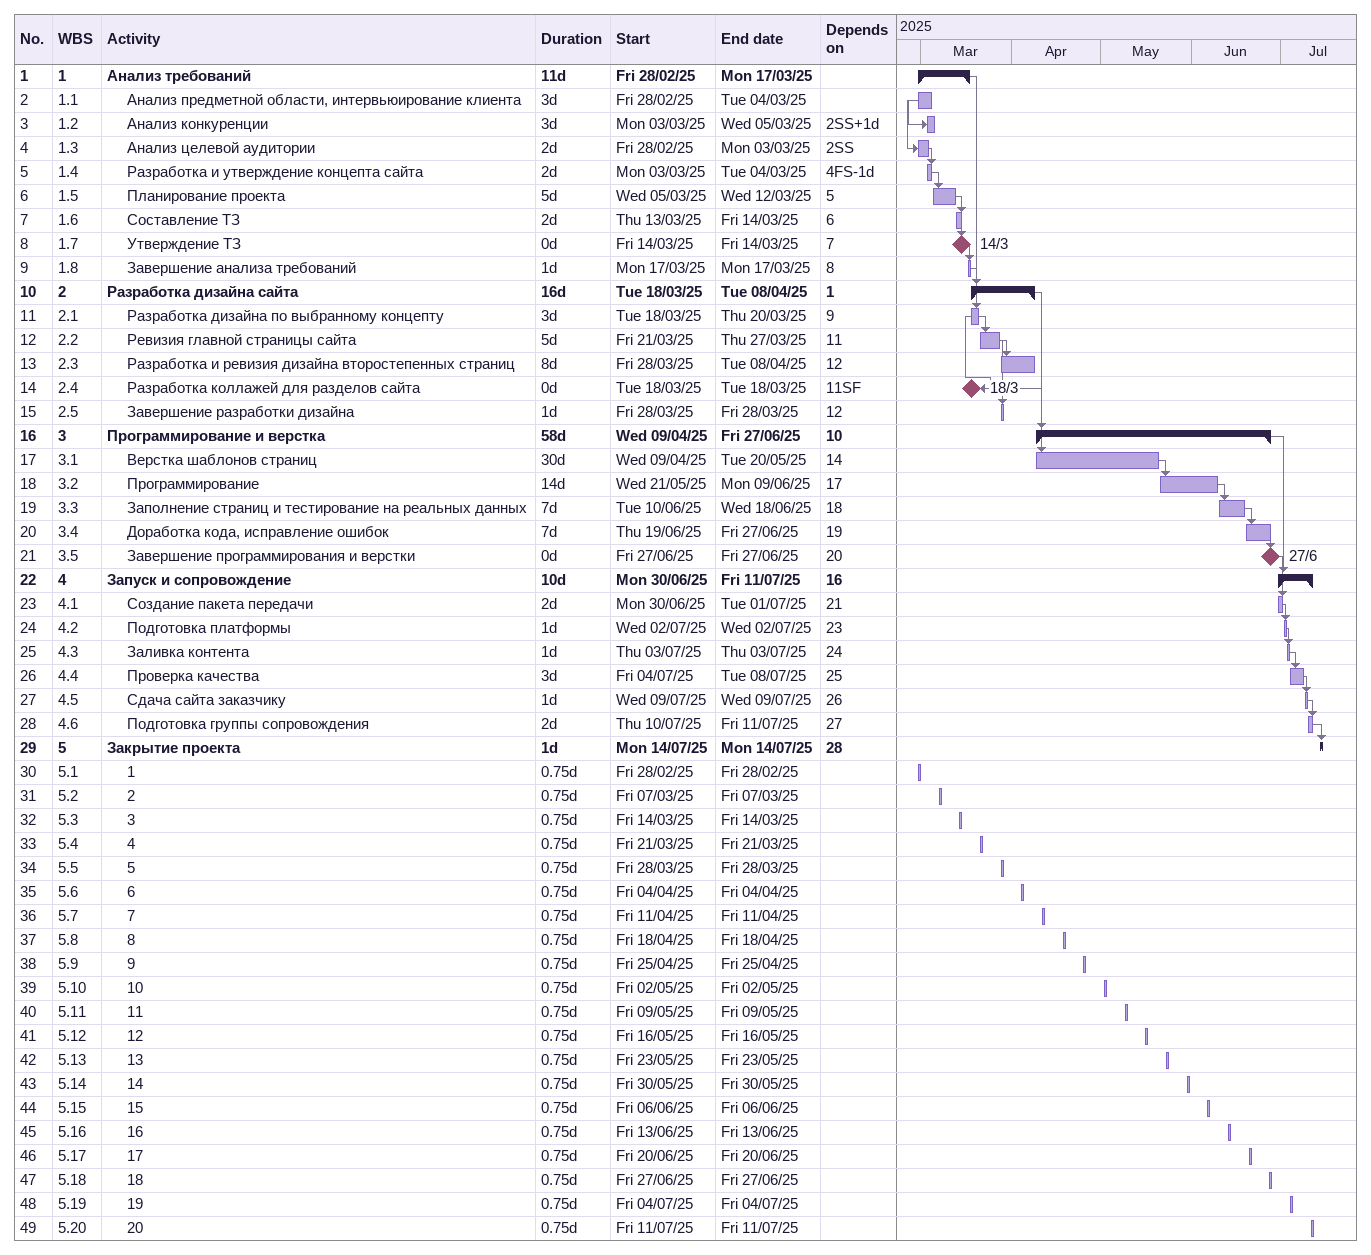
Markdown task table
| ID | WBS | Task | Duration | Start | Finish | Predecessors |
|---|---|---|---|---|---|---|
| 1 | 1 | **Анализ требований** | 11d | 2025-02-28 | 2025-03-17 |  |
| 2 | 1.1 | Анализ предметной области, интервьюирование клиента | 3d | 2025-02-28 | 2025-03-04 |  |
| 3 | 1.2 | Анализ конкуренции | 3d | 2025-03-03 | 2025-03-05 | 2SS+1d |
| 4 | 1.3 | Анализ целевой аудитории | 2d | 2025-02-28 | 2025-03-03 | 2SS |
| 5 | 1.4 | Разработка и утверждение концепта сайта | 2d | 2025-03-03 | 2025-03-04 | 4FS-1d |
| 6 | 1.5 | Планирование проекта | 5d | 2025-03-05 | 2025-03-12 | 5 |
| 7 | 1.6 | Составление ТЗ | 2d | 2025-03-13 | 2025-03-14 | 6 |
| 8 | 1.7 | Утверждение ТЗ | 0d | 2025-03-14 | 2025-03-14 | 7 |
| 9 | 1.8 | Завершение анализа требований | 1d | 2025-03-17 | 2025-03-17 | 8 |
| 10 | 2 | **Разработка дизайна сайта** | 16d | 2025-03-18 | 2025-04-08 | 1 |
| 11 | 2.1 | Разработка дизайна по выбранному концепту | 3d | 2025-03-18 | 2025-03-20 | 9 |
| 12 | 2.2 | Ревизия главной страницы сайта | 5d | 2025-03-21 | 2025-03-27 | 11 |
| 13 | 2.3 | Разработка и ревизия дизайна второстепенных страниц | 8d | 2025-03-28 | 2025-04-08 | 12 |
| 14 | 2.4 | Разработка коллажей для разделов сайта | 0d | 2025-03-18 | 2025-03-18 | 11SF |
| 15 | 2.5 | Завершение разработки дизайна | 1d | 2025-03-28 | 2025-03-28 | 12 |
| 16 | 3 | **Программирование и верстка** | 58d | 2025-04-09 | 2025-06-27 | 10 |
| 17 | 3.1 | Верстка шаблонов страниц | 30d | 2025-04-09 | 2025-05-20 | 14 |
| 18 | 3.2 | Программирование | 14d | 2025-05-21 | 2025-06-09 | 17 |
| 19 | 3.3 | Заполнение страниц и тестирование на реальных данных | 7d | 2025-06-10 | 2025-06-18 | 18 |
| 20 | 3.4 | Доработка кода, исправление ошибок | 7d | 2025-06-19 | 2025-06-27 | 19 |
| 21 | 3.5 | Завершение программирования и верстки | 0d | 2025-06-27 | 2025-06-27 | 20 |
| 22 | 4 | **Запуск и сопровождение** | 10d | 2025-06-30 | 2025-07-11 | 16 |
| 23 | 4.1 | Создание пакета передачи | 2d | 2025-06-30 | 2025-07-01 | 21 |
| 24 | 4.2 | Подготовка платформы | 1d | 2025-07-02 | 2025-07-02 | 23 |
| 25 | 4.3 | Заливка контента | 1d | 2025-07-03 | 2025-07-03 | 24 |
| 26 | 4.4 | Проверка качества | 3d | 2025-07-04 | 2025-07-08 | 25 |
| 27 | 4.5 | Сдача сайта заказчику | 1d | 2025-07-09 | 2025-07-09 | 26 |
| 28 | 4.6 | Подготовка группы сопровождения | 2d | 2025-07-10 | 2025-07-11 | 27 |
| 29 | 5 | **Закрытие проекта** | 1d | 2025-07-14 | 2025-07-14 | 28 |
| 30 | 5.1 | 1 | 0.75d | 2025-02-28 | 2025-02-28 |  |
| 31 | 5.2 | 2 | 0.75d | 2025-03-07 | 2025-03-07 |  |
| 32 | 5.3 | 3 | 0.75d | 2025-03-14 | 2025-03-14 |  |
| 33 | 5.4 | 4 | 0.75d | 2025-03-21 | 2025-03-21 |  |
| 34 | 5.5 | 5 | 0.75d | 2025-03-28 | 2025-03-28 |  |
| 35 | 5.6 | 6 | 0.75d | 2025-04-04 | 2025-04-04 |  |
| 36 | 5.7 | 7 | 0.75d | 2025-04-11 | 2025-04-11 |  |
| 37 | 5.8 | 8 | 0.75d | 2025-04-18 | 2025-04-18 |  |
| 38 | 5.9 | 9 | 0.75d | 2025-04-25 | 2025-04-25 |  |
| 39 | 5.10 | 10 | 0.75d | 2025-05-02 | 2025-05-02 |  |
| 40 | 5.11 | 11 | 0.75d | 2025-05-09 | 2025-05-09 |  |
| 41 | 5.12 | 12 | 0.75d | 2025-05-16 | 2025-05-16 |  |
| 42 | 5.13 | 13 | 0.75d | 2025-05-23 | 2025-05-23 |  |
| 43 | 5.14 | 14 | 0.75d | 2025-05-30 | 2025-05-30 |  |
| 44 | 5.15 | 15 | 0.75d | 2025-06-06 | 2025-06-06 |  |
| 45 | 5.16 | 16 | 0.75d | 2025-06-13 | 2025-06-13 |  |
| 46 | 5.17 | 17 | 0.75d | 2025-06-20 | 2025-06-20 |  |
| 47 | 5.18 | 18 | 0.75d | 2025-06-27 | 2025-06-27 |  |
| 48 | 5.19 | 19 | 0.75d | 2025-07-04 | 2025-07-04 |  |
| 49 | 5.20 | 20 | 0.75d | 2025-07-11 | 2025-07-11 |  |
